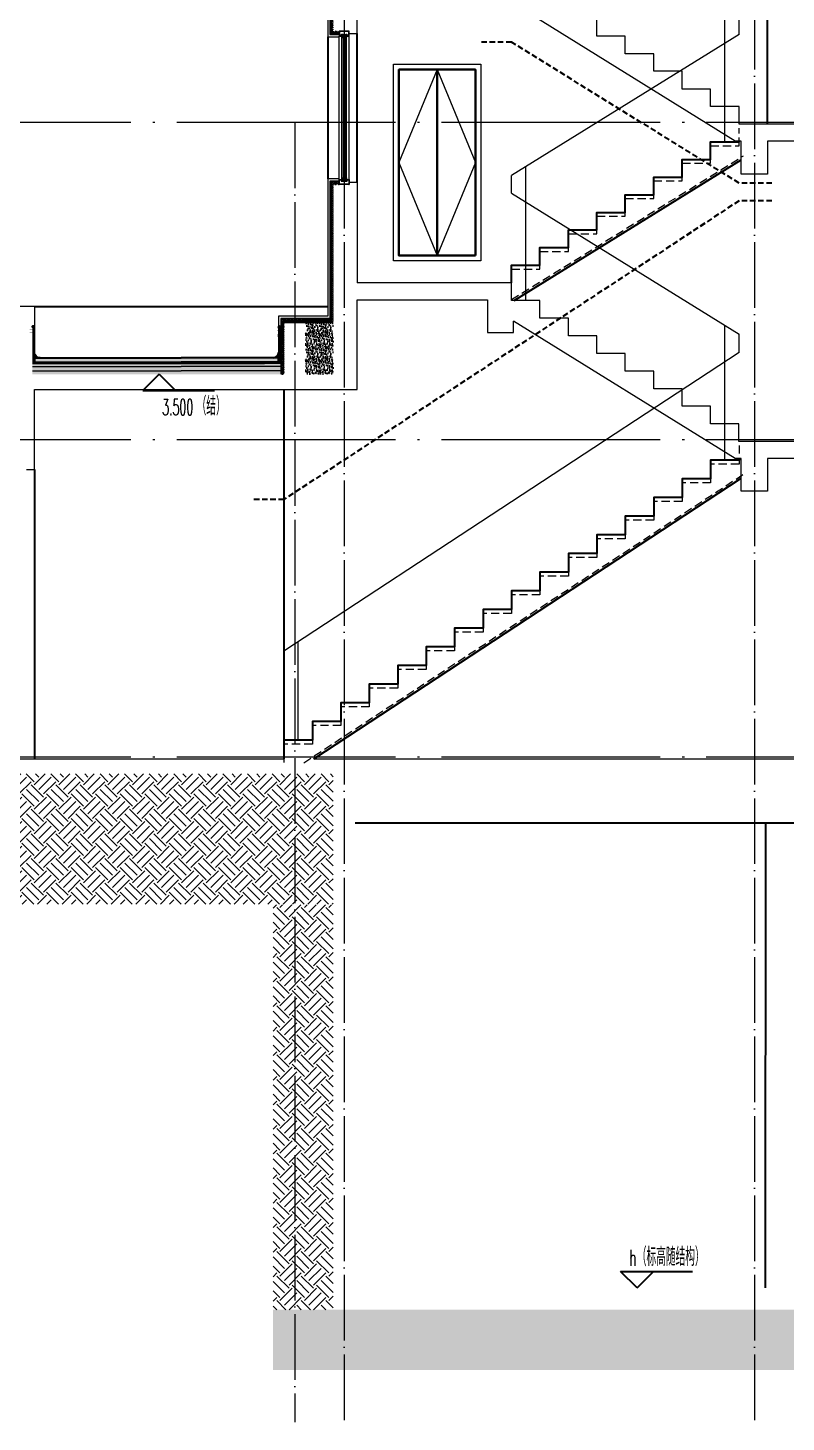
# Model space of a CAD drawing. Extents: x 27938 to 983267, y -209821 to 1628073.
# Drawn here: x 808922 to 815854, y -98505 to -85763 of the extents above; entities that cross this region are included whole.
import ezdxf
from ezdxf.xclip import XClip

# ---------------------------------------------------------------- set-up
doc = ezdxf.new("R2010")
doc.units = 0
doc.header["$LTSCALE"] = 1000
doc.header["$MEASUREMENT"] = 0
doc.header["$XCLIPFRAME"] = 0
for name, pattern in [('DASH', [0.35, 0.25, -0.1]), ('DOTE', [2.42, 2, -0.2, 0.02, -0.2]), ('HIDDEN', [0.375, 0.25, -0.125])]:
    doc.linetypes.add(name, pattern=pattern)
for name, color, linetype in [('3-剖面填充（细）', 250, 'Continuous'), ('3-屋面构造层', 157, 'Continuous'), ('DIM_ELEV', 3, 'Continuous'), ('SURFACE', 6, 'Continuous'), ('审核', 1, 'Continuous'), ('看线', 251, 'Continuous'), ('立面-看线', 251, 'Continuous')]:
    doc.layers.add(name, color=color, linetype=linetype)
for name, color, linetype, lineweight in [('DOTE', 19, 'DOTE', 9), ('PUB_HATCH', 8, 'Continuous', 9), ('S_WINDOW', 144, 'Continuous', 15), ('STAIR', 2, 'Continuous', 18), ('WALL', 9, 'Continuous', 40), ('WINDOW', 144, 'Continuous', 15), ('内粉刷', 37, 'Continuous', 9), ('填充', 251, 'Continuous', 5), ('立面-普通轮廓', 7, 'Continuous', 18), ('立面-栏杆', 105, 'Continuous', 15), ('立面-窗', 129, 'Continuous', 30), ('立面-窗开启线', 250, 'Continuous', 13), ('细细', 250, 'Continuous', 0)]:
    doc.layers.add(name, color=color, linetype=linetype, lineweight=lineweight)
doc.styles.add('_TCH_DIM', font='SIMPLEX.shx', dxfattribs={"width": 0.7, "bigfont": 'GBCBIG.shx'})
pattern_1 = [(45, (-147333.02, -106908.36), (0, 224.506403), [158.75, -158.75]), (45, (-147375.12, -106866.27), (0, 224.506403), [158.75, -158.75]), (45, (-147417.21, -106824.17), (0, 224.506403), [158.75, -158.75]), (135, (-147417.21, -106796.11), (-224.506403, 0), [158.75, -158.75]), (135, (-147375.12, -106754.01), (-224.506403, 0), [158.75, -158.75]), (135, (-147333.02, -106711.92), (-224.506403, 0), [158.75, -158.75])]
pattern_2 = [(315, (-218910.2607, -140541.0897), (-1.767766953, -1.767766953), []), (315, (-218909.0822, -140541.0897), (-1.767766953, -1.767766953), [])]
pattern_3 = [(315, (-218910.2607, -141979.3279), (-1.767766953, -1.767766953), []), (315, (-218909.0822, -141979.3279), (-1.767766953, -1.767766953), [])]

# ---------------------------------------------------------------- blocks, each defined once
blk = doc.blocks.new('FGHFG4334GDFGDFFGGGGGGDFG4G')
at = {"layer": 'SURFACE', "const_width": 2.25}
for points in [[(47, 0), (0, 0)], [(47, -28), (0, -28)]]:
    blk.add_lwpolyline(points, dxfattribs=at)
at = {"layer": 'SURFACE', "const_width": 1.5}
blk.add_lwpolyline([(47, 17, -1), (47, 5), (47, -7, -1), (47, -19), (47, -37), (53, -48), (53, -73)], format="xyb", dxfattribs=at)
blk = doc.blocks.new('FGDGDGD')
at = {"layer": '3-屋面构造层'}
h = blk.add_hatch(dxfattribs=at)
h.set_pattern_fill('隔热材料01', color=256, scale=7.692308, style=0)
h.set_pattern_definition([(270, (9.5186, 433.228), (3.846153863, -7e-16), [0.385980771, -3.460173092]), (270, (6.637, 433.228), (3.846153863, -7e-16), [0.385980771, -3.460173092]), (90, (8.5996, 430.618), (-3.846153863, 2e-16), [0.385980771, -3.460173092]), (90, (7.556, 430.618), (-3.846153863, 2e-16), [0.385980771, -3.460173092]), (180, (10.002, 430), (-5e-16, -3.846153863), [3.848019248, 0.001865385]), (135, (8.9282, 430.193), (2e-16, 3.846144175), [0.328307694, -5.110980792]), (116.56505, (12.5422, 430.4251), (8.6793e-06, 3.8461487416), [0.215769232, -8.384500037]), (116.56505, (8.696, 430.4251), (8.6793e-06, 3.8461487416), [0.215769232, -8.384500037]), (153.43495, (13.1603, 430), (-8.679e-06, 3.846148742), [0.431538463, -8.168730805]), (153.43495, (9.3142, 430), (-8.679e-06, 3.846148742), [0.431538463, -8.168730805]), (63.43495, (12.4457, 431.0041), (-8.6793e-06, 3.8461487416), [2.054923086, -6.545346183]), (63.43495, (8.5996, 431.0041), (-8.6793e-06, 3.8461487416), [2.054923086, -6.545346183]), (116.56505, (13.3647, 433.228), (8.6793e-06, 3.8461487416), [0.215769232, -8.384500037]), (116.56505, (9.5186, 433.228), (8.6793e-06, 3.8461487416), [0.215769232, -8.384500037]), (135, (9.422, 433.421), (2e-16, 3.846144175), [0.328307694, -5.110980792]), (153.43495, (13.036, 433.6532), (-8.679e-06, 3.846148742), [0.431538463, -8.168730805]), (153.43495, (9.19, 433.6532), (-8.679e-06, 3.846148742), [0.431538463, -8.168730805]), (45, (6.7336, 433.421), (2e-16, 3.846144175), [0.328307694, -5.110980792]), (63.43495, (10.4833, 433.228), (-8.6793e-06, 3.8461487416), [0.215769232, -8.384500037]), (63.43495, (6.6371, 433.228), (-8.6793e-06, 3.8461487416), [0.215769232, -8.384500037]), (26.56505, (10.812, 433.6532), (8.679e-06, 3.846148742), [0.431538463, -8.168730805]), (26.56505, (6.9658, 433.6532), (8.679e-06, 3.846148742), [0.431538463, -8.168730805]), (116.56505, (11.4023, 431.0041), (8.6793e-06, 3.8461487416), [2.054923086, -6.545346183]), (116.56505, (7.5561, 431.0041), (8.6793e-06, 3.8461487416), [2.054923086, -6.545346183]), (45, (7.2275, 430.193), (2e-16, 3.846144175), [0.328307694, -5.110980792]), (63.43495, (11.3058, 430.4251), (-8.6793e-06, 3.8461487416), [0.215769232, -8.384500037]), (63.43495, (7.4596, 430.4251), (-8.6793e-06, 3.8461487416), [0.215769232, -8.384500037]), (26.56505, (10.6877, 430), (8.679e-06, 3.846148742), [0.431538463, -8.168730805]), (26.56505, (6.8415, 430), (8.679e-06, 3.846148742), [0.431538463, -8.168730805])])
edge = h.paths.add_edge_path()
edge.add_arc((682181, 585366), 9.23, 450, 540, ccw=False)
edge.add_line((682181, 585375), (682192, 585375))
edge.add_line((682192, 585375), (682192, 585366))
edge.add_line((682192, 585366), (682172, 585366))
h = blk.add_hatch(dxfattribs=at)
h.set_pattern_fill('混凝土', color=256, scale=5, angle=-1.1458, style=0)
h.set_pattern_definition([(48.854237, (-82751.966, -43707.863), (35.7930991, -3.8540962), [3.75, -41.25]), (353.854237, (-82751.966, -43707.863), (-6.1841378, 37.7408106), [3, -33]), (99.305637, (-82748.983, -43708.185), (29.6089874, 33.886691), [3.1870095, -35.0571056]), (45.038437, (-82751.766, -43697.865), (53.1858973, -9.3413237), [5.625, -61.875]), (95.489837, (-82747.334, -43698.644), (47.6977146, 47.7616795), [4.7805144, -52.58565]), (350.038437, (-82751.766, -43697.865), (47.6976773, 47.7617167), [4.5, -49.5]), (19.854237, (-82746.817, -43700.465), (29.4368469, -20.7237073), [3.75, -41.25]), (324.854237, (-82746.817, -43700.465), (12.8883392, 36.0069862), [3, -33]), (70.305637, (-82744.364, -43702.192), (42.3251977, 15.2832459), [3.1870095, -35.0571056]), (36.3542372, (-82751.966, -43707.863), (0.9406985, 16.62920733), [0, -32.6, 0, -33.5, 0, -33.125]), (6.3542372, (-82751.966, -43707.863), (13.54517982, 19.45362572), [0, -19.1, 0, -31.85, 0, -12.625]), (326.3542372, (-82763.114, -43707.64), (26.66323482, -1.66123381), [0, -12.5, 0, -39, 0, -51.75]), (316.3542372, (-82768.113, -43707.54), (29.2535633, 4.4211788), [0, -16.25, 0, -25.9, 0, -36.75])])
h.paths.add_polyline_path([(674875, 585046), (674875, 585086), (682172, 585086), (682172, 585046)])
h = blk.add_hatch(dxfattribs=at)
h.set_pattern_fill('焦渣矿渣', color=256, scale=4, angle=-1.1458, style=0)
h.set_pattern_definition([(358.8542372, (-82751.966, -43697.863), (8.27546507, 13.69326162), [1.6, -14.4]), (298.8542372, (-82751.966, -43697.863), (15.99644496, -0.32013217), [1.6, -14.4]), (238.8542372, (-82750.366, -43697.895), (7.72097989, -14.0133938), [1.6, -14.4]), (268.8542372, (-82745.567, -43697.991), (15.83683295, -8.3183365), [2.4, -11.456]), (268.8542372, (-82743.967, -43698.023), (15.83683295, -8.3183365), [2.4, -11.456]), (268.8542372, (-82742.368, -43698.055), (15.83683295, -8.3183365), [2.4, -11.456])])
h.paths.add_polyline_path([(674875, 585006), (674875, 585036), (682192, 585036), (682192, 585006)])
h = blk.add_hatch(dxfattribs=at)
h.set_pattern_fill('隔热材料03', color=256, scale=12.5, style=0)
h.set_pattern_definition([(113.578, (-500407.8114, 374696.8656), (-0.0086926214, 6.2699620763), [1.075, -0.5693125, 2.8375, -0.5693125, 1.075, -0.6825]), (66.42, (-500406.1744, 374696.8656), (2.727787851, 6.0425e-05), [1.075, -0.5693125, 2.840375, -0.5693125, 1.075, -0.6825]), (180, (-500406.1744, 374696.8656), (0, 6.25), [1.636625, -1.0910625]), (180, (-500407.538, 374702.4906), (0, 6.25), [1.636625, -1.0910625]), (90, (-500405.7427, 374697.8548), (2.72775, 2e-16), [0.52175, -5.72825]), (90, (-500407.1066, 374700.9798), (2.72775, 2e-16), [0.52175, -5.72825]), (90, (-500408.2427, 374697.8548), (2.72775, 2e-16), [0.52175, -5.72825]), (90, (-500409.6066, 374700.9798), (2.72775, 2e-16), [0.52175, -5.72825])])
edge = h.paths.add_edge_path()
edge.add_line((682178, 585086), (682178, 585050))
edge.add_arc((682172, 585050), 6.25, 270, 360, ccw=False)
edge.add_line((682172, 585044), (682172, 585086))
edge.add_line((682172, 585086), (682178, 585086))
h = blk.add_hatch(dxfattribs=at)
h.set_pattern_fill('加气混凝土', color=256, scale=5, style=0)
h.set_pattern_definition([(0, (-82734.266, -43726.163), (30, 60), [0, -60]), (0, (-82769.366, -43734.263), (30, 60), [0, -60]), (0, (-82749.866, -43734.863), (30, 60), [0, -60]), (0, (-82728.566, -43717.163), (30, 60), [0, -60]), (0, (-82753.466, -43737.863), (30, 60), [0, -60]), (0, (-82722.566, -43679.363), (30, 60), [0, -60]), (0, (-82740.866, -43684.163), (30, 60), [0, -60]), (0, (-82731.266, -43691.663), (30, 60), [0, -60]), (0, (-82780.166, -43692.863), (30, 60), [0, -60]), (0, (-82750.766, -43695.563), (30, 60), [0, -60]), (0, (-82762.166, -43710.863), (30, 60), [0, -60]), (0, (-82761.566, -43733.363), (30, 60), [0, -60]), (0, (-82739.066, -43735.763), (30, 60), [0, -60]), (0, (-82722.566, -43709.363), (30, 60), [0, -60]), (0, (-82778.666, -43718.663), (30, 60), [0, -60]), (0, (-82773.566, -43708.463), (30, 60), [0, -60]), (0, (-82750.166, -43712.663), (30, 60), [0, -60]), (0, (-82758.566, -43721.363), (30, 60), [0, -60]), (0, (-82763.366, -43701.563), (30, 60), [0, -60]), (0, (-82755.866, -43679.063), (30, 60), [0, -60]), (0, (-82776.266, -43731.263), (30, 60), [0, -60]), (0, (-82743.266, -43691.363), (30, 60), [0, -60]), (0, (-82771.166, -43690.463), (30, 60), [0, -60]), (0, (-82775.966, -43682.663), (30, 60), [0, -60]), (130.601294, (-82726.2516, -43698.149), (-149.999998343, 180.000000787), [2.6341554, -1103.7111]), (18.4349488, (-82730.537, -43697.006), (149.99999945, 59.99999956), [2.710524, -376.76279]), (90, (-82730.537, -43699.578), (30, 60), [2.5714284, -117.428565]), (161.565051, (-82727.966, -43700.435), (-150.000000755, 59.99999553), [2.710524, -376.76279]), (53.1301023, (-82727.966, -43700.435), (30.00000006, 59.99999997), [2.857143, -297.14285]), (135, (-82725.68, -43731.006), (-30.00000363, 59.99999594), [2.424366, -167.28126]), (45, (-82729.109, -43731.006), (29.9999998, 59.99999976), [2.424366, -167.28126]), (135, (-82727.394, -43732.72), (-30.00000363, 59.99999594), [2.424366, -167.28126]), (45, (-82727.394, -43732.72), (29.9999998, 59.99999976), [2.424366, -167.28126]), (116.565051, (-82754.537, -43690.72), (-5.2e-06, 119.9999967), [3.1943826, -63.88765]), (180, (-82755.966, -43687.863), (-30, 60), [3.4285716, -56.571425]), (63.434949, (-82760.823, -43690.72), (3e-07, 119.9999994), [3.1943826, -63.88765]), (116.565051, (-82759.394, -43693.58), (-5.2e-06, 119.9999967), [3.1943826, -63.88765]), (0, (-82759.394, -43693.58), (30, 60), [3.4285716, -56.571425]), (63.434949, (-82755.966, -43693.58), (3e-07, 119.9999994), [3.1943826, -63.88765]), (107.102728, (-82731.9658, -43711.0063), (-89.999996559, 300.000000484), [3.8861346, -1628.29025]), (143.972626, (-82733.1087, -43707.292), (-569.999992774, 419.999999525), [3.8861346, -812.202]), (180, (-82736.25, -43705.006), (-30, 60), [3.7142856, -56.28571]), (36.0273733, (-82743.1087, -43707.292), (569.999995788, 419.999995472), [3.8861346, -812.202]), (71.5650511, (-82744.252, -43710.721), (90.00000046, 299.99999948), [3.6140316, -375.85928]), (107.102728, (-82743.1087, -43714.4348), (-89.999996559, 300.000000484), [3.8861346, -1628.29025]), (143.972626, (-82739.966, -43716.7206), (-569.999992774, 419.999999525), [3.8861346, -812.202]), (0, (-82739.966, -43716.72), (30, 60), [3.7142856, -56.28571]), (36.0273733, (-82736.2516, -43716.7206), (569.999995788, 419.999995472), [3.8861346, -812.202]), (71.5650511, (-82733.109, -43714.435), (90.00000046, 299.99999948), [3.6140316, -375.85928]), (150.255118, (-82731.3944, -43683.006), (-90.000000213, 59.999999257), [2.303502, -481.43196]), (90, (-82733.394, -43684.15), (30, 60), [2.2857144, -117.714275]), (29.7448813, (-82733.3944, -43684.149), (90.000000053, 59.99999972), [2.303502, -481.43196]), (116.565051, (-82745.394, -43725.58), (-5.2e-06, 119.9999967), [3.1943826, -63.88765]), (168.690067, (-82746.823, -43722.7206), (-270.0000002, 59.999998494), [2.9137254, -608.96855]), (41.1859251, (-82751.9658, -43724.149), (749.999995456, 659.999994229), [3.0371844, -1272.5802]), (90, (-82751.966, -43727.006), (30, 60), [2.857143, -117.14285]), (138.814074, (-82749.68, -43729.0063), (-749.999986669, 660.000004204), [3.0371844, -1272.5802]), (16.6992442, (-82749.68, -43729.0063), (989.999992552, 299.999996858), [2.982945, -1249.85375]), (60.9453959, (-82746.823, -43728.149), (29.99999992, 59.999999469), [2.9416086, -1232.53395]), (109.983106, (-82770.5373, -43700.4348), (-150.000000565, 419.9999988885), [3.3442002, -1401.21975]), (155.556045, (-82771.68, -43697.292), (-390.0000014866, 179.99999626), [3.4522986, -1446.51315]), (24.4439547, (-82777.9658, -43697.292), (390.0000001945, 179.999999134), [3.4522986, -1446.51315]), (70.0168934, (-82779.1087, -43700.4348), (150.000000452, 419.999998958), [3.3442002, -1401.21975]), (109.983106, (-82777.9658, -43703.5777), (-150.000000565, 419.9999988885), [3.3442002, -1401.21975]), (160.016893, (-82774.823, -43704.7206), (-150.000000088, 59.999997267), [3.3442002, -698.93775]), (19.9831065, (-82774.823, -43704.7206), (149.999999176, 59.999999905), [3.3442002, -698.93775]), (70.0168934, (-82771.68, -43703.5777), (150.000000452, 419.999998958), [3.3442002, -1401.21975]), (122.005383, (-82748.2516, -43705.8634), (-30.000004026, 59.999996937), [2.6954232, -563.3434]), (18.4349488, (-82752.252, -43704.435), (149.99999945, 59.99999956), [2.710524, -376.76279]), (90, (-82752.252, -43707.006), (30, 60), [2.5714284, -117.428565]), (161.565051, (-82749.68, -43707.863), (-150.000000755, 59.99999553), [2.710524, -376.76279]), (54.4623222, (-82749.68, -43707.8634), (209.999999696, 299.99999955), [2.457807, -1029.82115]), (116.565051, (-82765.68, -43720.435), (-5.2e-06, 119.9999967), [3.1943826, -63.88765]), (180, (-82767.11, -43717.58), (-30, 60), [3.142857, -56.85714]), (59.0362434, (-82771.966, -43720.435), (30.000000098, 59.99999971), [3.3319728, -696.3822]), (120.963756, (-82770.2516, -43723.292), (-30.0000041, 59.999997245), [3.3319728, -696.3822]), (0, (-82770.25, -43723.29), (30, 60), [3.142857, -56.85714]), (63.434949, (-82767.11, -43723.29), (3e-07, 119.9999994), [3.1943826, -63.88765])])
h.paths.add_polyline_path([(682192, 584936), (674875, 584936), (674875, 584966), (682192, 584966)])
at = {"layer": '立面-看线'}
h = blk.add_hatch(dxfattribs=at)
h.set_pattern_fill('HONEY', color=256, scale=7)
h.set_pattern_definition([(0, (-799653.24, -415240.13), (16.66875, 9.623705), [11.1125, -22.225]), (120, (-799653.24, -415240.13), (-16.66874801, 9.62370845), [11.1125, -22.225]), (60, (-799653.24, -415240.13), (1.99e-06, 19.24741345), [-22.225, 11.1125])])
h.paths.add_polyline_path([(682192, 584966), (674875, 584966), (674875, 585006), (682192, 585006)])
at = {"layer": '3-屋面构造层'}
for p, q in [((682178, 585086), (674875, 585086)), ((682172, 585046), (674875, 585046)), ((682192, 585036), (674875, 585036)), ((682172, 585086), (682172, 585044))]:
    blk.add_line(p, q, dxfattribs=at)
at = {"layer": '3-屋面构造层', "color": 251, "linetype": 'DASH', "ltscale": 0.05, "true_color": 0x636466, "const_width": 2.5}
for points in [[(682057, 585043), (682172, 585043, 0.414214), (682179, 585050), (682179, 585366)], [(682057, 585039), (682172, 585039, 0.414214), (682183, 585050), (682183, 585366)]]:
    blk.add_lwpolyline(points, format="xyb", dxfattribs=at)
at = {"layer": '3-屋面构造层', "color": 251, "true_color": 0x636466}
for points in [[(682057, 585041), (682172, 585041, 0.414214), (682180, 585050), (682180, 585366)], [(682057, 585044), (682172, 585044, 0.414214), (682178, 585050), (682178, 585366)], [(682057, 585040), (682172, 585040, 0.414214), (682182, 585050), (682182, 585366), (682184, 585366), (682184, 585050, -0.414214), (682172, 585038), (682057, 585038)]]:
    blk.add_lwpolyline(points, format="xyb", dxfattribs=at)
at = {"layer": '3-屋面构造层', "ltscale": 0.8}
blk.add_lwpolyline([(682172, 585366, -0.414214), (682181, 585375), (682192, 585375), (682192, 585366), (682172, 585366)], format="xyb", dxfattribs=at)
at = {"layer": '3-屋面构造层', "color": 251, "linetype": 'DASH', "ltscale": 0.05, "true_color": 0x636466, "const_width": 2.5}
for points in [[(682043, 585039), (674875, 585039)], [(682057, 585043), (682043, 585039)]]:
    blk.add_lwpolyline(points, dxfattribs=at)
at = {"layer": '3-屋面构造层', "color": 251, "true_color": 0x636466}
for points in [[(682043, 585040), (674875, 585040)], [(674875, 585038), (682043, 585038)], [(682056, 585044), (682042, 585040)], [(682043, 585038), (682057, 585042)]]:
    blk.add_lwpolyline(points, dxfattribs=at)
at = {"layer": '3-屋面构造层'}
blk.add_arc((682122, 585136), 50, 270, 360, dxfattribs=at)
at = {"layer": 'PUB_HATCH', "color": 215, "true_color": 0xa953a0}
for p, q in [((682192, 585006), (674875, 585006)), ((682192, 584966), (674875, 584966))]:
    blk.add_line(p, q, dxfattribs=at)
at = {"layer": '3-屋面构造层', "color": 1, "xscale": -1}
blk.add_blockref('FGHFG4334GDFGDFFGGGGGGDFG4G', (682218, 585349), dxfattribs=at)
blk = doc.blocks.new('zrszerf')
at = {"layer": '细细'}
h = blk.add_hatch(dxfattribs=at)
h.set_pattern_fill('金属', color=256, style=0)
h.set_pattern_definition(pattern_2)
h.paths.add_polyline_path([(257695, 608543), (257715, 608543), (257715, 608557), (257765, 608557), (257765, 608543), (257785, 608543), (257785, 608588), (257695, 608588)])
h.paths.add_polyline_path([(257713, 608559), (257713, 608545), (257697, 608545), (257697, 608586), (257783, 608586), (257783, 608545), (257767, 608545), (257767, 608559)], flags=16)
h = blk.add_hatch(dxfattribs=at)
h.set_pattern_fill('金属', color=256, style=0)
h.set_pattern_definition(pattern_2)
h.paths.add_polyline_path([(257762, 608555), (257762, 608530), (257750, 608530), (257750, 608540), (257729, 608540), (257729, 608530), (257717, 608530), (257717, 608555)])
h.paths.add_polyline_path([(257719, 608553), (257719, 608532), (257727, 608532), (257727, 608542), (257752, 608542), (257752, 608532), (257760, 608532), (257760, 608553)], flags=16)
h = blk.add_hatch(color=256, dxfattribs=at)
edge = h.paths.add_edge_path()
edge.add_line((257735, 608540), (257735, 608528))
edge.add_arc((257740, 608520), 9.44, 61.5175, 118.4825, ccw=False)
edge.add_line((257744, 608528), (257744, 608540))
edge.add_arc((257740, 608548), 9.44, 241.5175, 298.4825, ccw=False)
h = blk.add_hatch(dxfattribs=at)
h.set_pattern_fill('金属', color=256, style=0)
h.set_pattern_definition(pattern_3)
h.paths.add_polyline_path([(257695, 607233), (257715, 607233), (257715, 607220), (257765, 607220), (257765, 607233), (257785, 607233), (257785, 607188), (257695, 607188)])
h.paths.add_polyline_path([(257713, 607218), (257713, 607231), (257697, 607231), (257697, 607190), (257783, 607190), (257783, 607231), (257767, 607231), (257767, 607218)], flags=16)
h = blk.add_hatch(dxfattribs=at)
h.set_pattern_fill('金属', color=256, style=0)
h.set_pattern_definition(pattern_3)
h.paths.add_polyline_path([(257762, 607222), (257762, 607247), (257750, 607247), (257750, 607237), (257729, 607237), (257729, 607247), (257717, 607247), (257717, 607222)])
h.paths.add_polyline_path([(257719, 607224), (257719, 607245), (257727, 607245), (257727, 607235), (257752, 607235), (257752, 607245), (257760, 607245), (257760, 607224)], flags=16)
h = blk.add_hatch(color=256, dxfattribs=at)
edge = h.paths.add_edge_path()
edge.add_line((257735, 607237), (257735, 607249))
edge.add_arc((257740, 607257), 9.44, 241.5175, 298.4825)
edge.add_line((257744, 607249), (257744, 607237))
edge.add_arc((257740, 607229), 9.44, 61.5175, 118.4825)
at = {"layer": 'S_WINDOW'}
for p, q in [((257695, 607233), (257695, 608543)), ((257717, 607247), (257717, 608530)), ((257762, 607247), (257762, 608530)), ((257785, 607233), (257785, 608543))]:
    blk.add_line(p, q, dxfattribs=at)
for points in [[(257785, 608588), (257785, 608543), (257765, 608543), (257765, 608557), (257715, 608557), (257715, 608543), (257695, 608543), (257695, 608588)], [(257783, 608586), (257783, 608545), (257767, 608545), (257767, 608559), (257713, 608559), (257713, 608545), (257697, 608545), (257697, 608586)], [(257762, 608555), (257762, 608530), (257750, 608530), (257750, 608540), (257729, 608540), (257729, 608530), (257717, 608530), (257717, 608555)], [(257760, 608553), (257760, 608532), (257752, 608532), (257752, 608542), (257727, 608542), (257727, 608532), (257719, 608532), (257719, 608553)], [(257785, 607188), (257785, 607233), (257765, 607233), (257765, 607220), (257715, 607220), (257715, 607233), (257695, 607233), (257695, 607188)], [(257783, 607190), (257783, 607231), (257767, 607231), (257767, 607218), (257713, 607218), (257713, 607231), (257697, 607231), (257697, 607190)], [(257762, 607222), (257762, 607247), (257750, 607247), (257750, 607237), (257729, 607237), (257729, 607247), (257717, 607247), (257717, 607222)], [(257760, 607224), (257760, 607245), (257752, 607245), (257752, 607235), (257727, 607235), (257727, 607245), (257719, 607245), (257719, 607224)]]:
    blk.add_lwpolyline(points, close=True, dxfattribs=at)
at = {"layer": '细细'}
for points in [[(257729, 608530), (257729, 607247)], [(257735, 607249), (257735, 608540)], [(257744, 607249), (257744, 608540)], [(257750, 608530), (257750, 607247)]]:
    blk.add_lwpolyline(points, dxfattribs=at)
for points in [[(257735, 608540), (257735, 608528, -0.253805), (257744, 608528), (257744, 608540, -0.253805)], [(257735, 607237), (257735, 607249, 0.253805), (257744, 607249), (257744, 607237, 0.253805)]]:
    blk.add_lwpolyline(points, format="xyb", close=True, dxfattribs=at)
blk = doc.blocks.new('GDFGDGHDCAS')
at = {"layer": '立面-普通轮廓'}
blk.add_lwpolyline([(887241, 98178), (886441, 98178), (886441, 99978), (887241, 99978)], close=True, dxfattribs=at)
at = {"layer": '立面-窗'}
blk.add_line((886841, 99928), (886841, 98228), dxfattribs=at)
blk.add_lwpolyline([(887191, 98228), (886491, 98228), (886491, 99928), (887191, 99928)], close=True, dxfattribs=at)
at = {"layer": '立面-窗开启线', "ltscale": 0.5}
for points in [[(886841, 99928), (886491, 99078), (886841, 98228)], [(886841, 99928), (887191, 99078), (886841, 98228)]]:
    blk.add_lwpolyline(points, dxfattribs=at)
blk = doc.blocks.new('FGSDFSFSEFESFES')
at = {"layer": 'WINDOW', "ltscale": 0.8}
for p, q in [((175259, -121034), (175209, -121034)), ((175259, -121084), (175209, -121084)), ((175259, -123284), (175209, -123284)), ((175259, -123334), (175209, -123334))]:
    blk.add_line(p, q, dxfattribs=at)
blk.add_lwpolyline([(175159, -123384), (175209, -123384), (175209, -120984), (175159, -120984), (175159, -123384)], dxfattribs=at)
blk = doc.blocks.new('VDVVXDVXDVXDFVE')
at = {"layer": '立面-看线'}
h = blk.add_hatch(dxfattribs=at)
h.set_pattern_fill('HONEY', color=256, scale=7)
h.set_pattern_definition([(0, (371088.422, -359366.774), (16.66875, 9.623705), [11.1125, -22.225]), (120, (371088.422, -359366.774), (-16.66874801, 9.62370845), [11.1125, -22.225]), (60, (371088.422, -359366.774), (1.99e-06, 19.24741345), [-22.225, 11.1125])])
h.paths.add_polyline_path([(1173930, 26020), (1173930, 25995), (1175730, 25995), (1175730, 26020)])
h = blk.add_hatch(dxfattribs=at)
h.set_pattern_fill('HONEY', color=256, scale=7)
h.set_pattern_definition([(0, (354926.247, -360831.756), (16.66875, 9.623705), [11.1125, -22.225]), (120, (354926.247, -360831.756), (-16.66874801, 9.62370845), [11.1125, -22.225]), (60, (354926.247, -360831.756), (1.99e-06, 19.24741345), [-22.225, 11.1125])])
h.paths.add_polyline_path([(1165949, 24615), (1165979, 24615), (1165979, 25515), (1166034, 25515), (1166034, 25545), (1165949, 25545)])
h = blk.add_hatch(dxfattribs=at)
h.set_pattern_fill('HONEY', color=256, scale=7)
h.set_pattern_definition([(0, (354926.269, -360831.754), (16.66875, 9.623705), [11.1125, -22.225]), (120, (354926.269, -360831.754), (-16.66874801, 9.62370845), [11.1125, -22.225]), (60, (354926.269, -360831.754), (1.99e-06, 19.24741345), [-22.225, 11.1125])])
h.paths.add_polyline_path([(1165950, 24615), (1165980, 24615), (1165980, 24015), (1166035, 24015), (1166035, 23985), (1165950, 23985)])
at = {"layer": 'PUB_HATCH', "color": 215, "true_color": 0xa953a0}
blk.add_line((1173930, 26020), (1175730, 26020), dxfattribs=at)
blk.add_lwpolyline([(1166034, 25545), (1165949, 25545), (1165949, 23985), (1166034, 23985)], dxfattribs=at)
at = {"layer": 'STAIR', "linetype": 'HIDDEN', "ltscale": 0.3}
blk.add_line((1167610, 24463), (1169730, 25776), dxfattribs=at)
blk.add_lwpolyline([(1167610, 24580), (1167610, 24741), (1167870, 24741), (1167870, 24902), (1168130, 24902), (1168130, 25064), (1168390, 25064), (1168390, 25225), (1168650, 25225), (1168650, 25386), (1168910, 25386), (1168910, 25547), (1169170, 25547), (1169170, 25708), (1169430, 25708), (1169430, 25869), (1169690, 25869), (1169690, 26030)], dxfattribs=at)
at = {"layer": '内粉刷'}
for p, q in [((1175730, 26050), (1173950, 26050)), ((1173950, 25875), (1175730, 25875)), ((1173950, 23150), (1173950, 25875)), ((1167610, 24615), (1166200, 24615)), ((1166200, 24460), (1167390, 24460)), ((1167390, 24460), (1167390, 24160)), ((1167630, 24160), (1167630, 24266)), ((1167390, 24160), (1167630, 24160)), ((1171610, 23165), (1169690, 23165))]:
    blk.add_line(p, q, dxfattribs=at)
for points in [[(1171830, 26080), (1171610, 26065)], [(1171830, 26080), (1171830, 26030)], [(1171610, 25910), (1171610, 25360), (1171830, 25360)], [(1166034, 25565), (1165929, 25565), (1165929, 23965), (1166034, 23965)], [(1166124, 25535), (1166199, 25535), (1166199, 24615)], [(1169690, 23165), (1169690, 23326), (1169430, 23326), (1169430, 23487), (1169170, 23487), (1169170, 23649), (1168910, 23649), (1168910, 23810), (1168650, 23810), (1168650, 23971), (1168390, 23971), (1168390, 24132), (1168130, 24132), (1168130, 24293), (1167870, 24293), (1167870, 24454), (1167610, 24454), (1167610, 24615)], [(1166124, 23995), (1166199, 23995), (1166199, 24460)], [(1171610, 23010), (1169950, 23010), (1169950, 22710), (1169710, 22710), (1169710, 23010), (1169655, 23010), (1167630, 24266)]]:
    blk.add_lwpolyline(points, dxfattribs=at)
at = {"layer": '看线'}
for p, q in [((1166199, 25535), (1166199, 26895)), ((1165929, 26865), (1165929, 25565)), ((1169950, 23165), (1169950, 25610)), ((1171610, 25360), (1171610, 23165)), ((1171830, 25380), (1171830, 23180))]:
    blk.add_line(p, q, dxfattribs=at)
at = {"layer": '看线', "color": 32}
for p, q in [((1173950, 26080), (1175730, 26080)), ((1167634, 24454), (1169710, 25740))]:
    blk.add_line(p, q, dxfattribs=at)
blk.add_lwpolyline([(1167610, 24615), (1167610, 24776), (1167870, 24776), (1167870, 24937), (1168130, 24937), (1168130, 25099), (1168390, 25099), (1168390, 25260), (1168650, 25260), (1168650, 25421), (1168910, 25421), (1168910, 25582), (1169170, 25582), (1169170, 25743), (1169430, 25743), (1169430, 25904), (1169690, 25904), (1169690, 25910)], dxfattribs=at)
at = {"xscale": -1}
for name, p in [('zrszerf', (1423819, -581673)), ('FGSDFSFSEFESFES', (1347088, 146464))]:
    blk.add_blockref(name, p, dxfattribs=at)
blk = doc.blocks.new('BFBCCBCFBFCB')
at = {"layer": '内粉刷'}
for p, q in [((1168077, 18815), (1166667, 18815)), ((1166667, 18660), (1167857, 18660)), ((1167857, 18660), (1167857, 18360)), ((1167857, 18360), (1168097, 18360)), ((1168097, 18360), (1168097, 18465)), ((1172077, 17365), (1170157, 17365))]:
    blk.add_line(p, q, dxfattribs=at)
for points in [[(1170157, 17365), (1170157, 17526), (1169897, 17526), (1169897, 17687), (1169637, 17687), (1169637, 17848), (1169377, 17848), (1169377, 18009), (1169117, 18009), (1169117, 18170), (1168857, 18170), (1168857, 18331), (1168597, 18331), (1168597, 18493), (1168337, 18493), (1168337, 18654), (1168077, 18654), (1168077, 18815)], [(1172077, 17210), (1170417, 17210), (1170417, 16910), (1170177, 16910), (1170177, 17210), (1170123, 17210), (1168097, 18465)]]:
    blk.add_lwpolyline(points, dxfattribs=at)

msp = doc.modelspace()

# ---------------------------------------------------------------- hatches: boundary and pattern name
at = {"layer": '3-剖面填充（细）'}
h = msp.add_hatch(dxfattribs=at)
h.set_pattern_fill('加气混凝土', color=256, scale=10)
h.set_pattern_definition([(0, (407335.4, -36.6), (60, 120), [0, -120]), (0, (407265.2, -52.8), (60, 120), [0, -120]), (0, (407304.2, -54), (60, 120), [0, -120]), (0, (407346.8, -18.6), (60, 120), [0, -120]), (0, (407297, -60), (60, 120), [0, -120]), (0, (407358.8, 57), (60, 120), [0, -120]), (0, (407322.2, 47.4), (60, 120), [0, -120]), (0, (407341.4, 32.4), (60, 120), [0, -120]), (0, (407243.6, 30), (60, 120), [0, -120]), (0, (407302.4, 24.6), (60, 120), [0, -120]), (0, (407279.6, -6), (60, 120), [0, -120]), (0, (407280.8, -51), (60, 120), [0, -120]), (0, (407325.8, -55.8), (60, 120), [0, -120]), (0, (407358.8, -3), (60, 120), [0, -120]), (0, (407246.6, -21.6), (60, 120), [0, -120]), (0, (407256.8, -1.2), (60, 120), [0, -120]), (0, (407303.6, -9.6), (60, 120), [0, -120]), (0, (407286.8, -27), (60, 120), [0, -120]), (0, (407277.2, 12.6), (60, 120), [0, -120]), (0, (407292.2, 57.6), (60, 120), [0, -120]), (0, (407251.4, -46.8), (60, 120), [0, -120]), (0, (407317.4, 33), (60, 120), [0, -120]), (0, (407261.6, 34.8), (60, 120), [0, -120]), (0, (407252, 50.4), (60, 120), [0, -120]), (130.601294, (407351.4286, 19.4286), (-299.99999669, 360.00000157), [5.26831, -2207.4222]), (18.434949, (407342.857, 21.714), (299.9999989, 119.9999991), [5.421048, -753.52558]), (90, (407342.86, 16.57), (60, 120), [5.142857, -234.85713]), (161.565051, (407348, 14.857), (-300.0000015, 119.99999105), [5.421048, -753.52558]), (53.130102, (407348, 14.857), (60.0000001, 120), [5.714286, -594.2857]), (135, (407352.57, -46.286), (-60.0000073, 119.999992), [4.848732, -334.56252]), (45, (407345.714, -46.286), (59.9999996, 119.9999995), [4.848732, -334.56252]), (135, (407349.143, -49.714), (-60.0000073, 119.999992), [4.848732, -334.56252]), (45, (407349.143, -49.714), (59.9999996, 119.9999995), [4.848732, -334.56252]), (116.56505, (407294.86, 34.29), (-1e-05, 239.999993), [6.388765, -127.7753]), (180, (407292, 40), (-60, 120), [6.857143, -113.14285]), (63.43495, (407282.29, 34.29), (5e-07, 240), [6.388765, -127.7753]), (116.56505, (407285.14, 28.57), (-1e-05, 239.999993), [6.388765, -127.7753]), (0, (407285.14, 28.57), (60, 120), [6.857143, -113.14285]), (63.43495, (407292, 28.57), (5e-07, 240), [6.388765, -127.7753]), (107.102728, (407340, -6.2857), (-179.99999312, 600.00000097), [7.77227, -3256.5805]), (143.972626, (407337.714, 1.143), (-1139.99998555, 839.99999905), [7.77227, -1624.404]), (180, (407331.43, 5.71), (-60, 120), [7.42857, -112.57142]), (36.0273733, (407317.714, 1.143), (1139.99999158, 839.99999094), [7.77227, -1624.404]), (71.565051, (407315.429, -5.714), (180.0000009, 599.999999), [7.228063, -751.71856]), (107.102728, (407317.7143, -13.143), (-179.99999312, 600.00000097), [7.77227, -3256.5805]), (143.972626, (407324, -17.714), (-1139.99998555, 839.99999905), [7.77227, -1624.404]), (0, (407324, -17.71), (60, 120), [7.42857, -112.57142]), (36.0273733, (407331.429, -17.714), (1139.99999158, 839.99999094), [7.77227, -1624.404]), (71.565051, (407337.714, -13.143), (180.0000009, 599.999999), [7.228063, -751.71856]), (150.255118, (407341.143, 49.714), (-180.0000004, 119.9999985), [4.607004, -962.86392]), (90, (407337.14, 47.43), (60, 120), [4.57143, -235.42855]), (29.7448813, (407337.143, 47.429), (180.0000001, 119.99999944), [4.607004, -962.86392]), (116.56505, (407313.14, -35.43), (-1e-05, 239.999993), [6.388765, -127.7753]), (168.690067, (407310.286, -29.714), (-540.0000004, 119.999997), [5.82745, -1217.9371]), (41.1859251, (407300, -32.5714), (1499.99999091, 1319.99998846), [6.07437, -2545.1604]), (90, (407300, -38.286), (60, 120), [5.714286, -234.2857]), (138.814074, (407304.5714, -42.2857), (-1499.99997334, 1320.00000841), [6.07437, -2545.1604]), (16.6992442, (407304.5714, -42.2857), (1979.9999851, 599.999993716), [5.96589, -2499.7075]), (60.9453959, (407310.286, -40.5714), (59.99999984, 119.99999894), [5.883217, -2465.0679]), (109.983106, (407262.857, 14.857), (-300.00000113, 839.99999778), [6.6884, -2802.4395]), (155.556045, (407260.5714, 21.143), (-780.000002973, 359.99999252), [6.904597, -2893.0263]), (24.4439547, (407248, 21.143), (780.00000039, 359.99999827), [6.904597, -2893.0263]), (70.0168934, (407245.7143, 14.857), (300.000000904, 839.999997916), [6.6884, -2802.4395]), (109.983106, (407248, 8.5714), (-300.00000113, 839.99999778), [6.6884, -2802.4395]), (160.016893, (407254.286, 6.286), (-300.00000018, 119.99999453), [6.6884, -1397.8755]), (19.9831065, (407254.286, 6.286), (299.99999835, 119.9999998), [6.6884, -1397.8755]), (70.0168934, (407260.5714, 8.5714), (300.000000904, 839.999997916), [6.6884, -2802.4395]), (122.005383, (407307.429, 4), (-60.00000805, 119.99999387), [5.390846, -1126.6868]), (18.434949, (407299.429, 6.857), (299.9999989, 119.9999991), [5.421048, -753.52558]), (90, (407299.43, 1.714), (60, 120), [5.142857, -234.85713]), (161.565051, (407304.571, -1e-08), (-300.0000015, 119.99999105), [5.421048, -753.52558]), (54.4623222, (407304.5714, -1e-08), (419.99999939, 599.9999991), [4.915614, -2059.6423]), (116.56505, (407272.57, -25.14), (-1e-05, 239.999993), [6.388765, -127.7753]), (180, (407269.71, -19.43), (-60, 120), [6.285714, -113.71428]), (59.0362434, (407260, -25.143), (60.0000002, 119.99999942), [6.663946, -1392.7644]), (120.963756, (407263.429, -30.857), (-60.0000082, 119.9999945), [6.663946, -1392.7644]), (0, (407263.43, -30.86), (60, 120), [6.285714, -113.71428]), (63.43495, (407269.71, -30.86), (5e-07, 240), [6.388765, -127.7753])])
h.paths.add_polyline_path([(811713.3, -88448.4), (811463.3, -88448.4), (811463.3, -88928.4), (811713.3, -88928.4)])
at = {"layer": '填充'}
h = msp.add_hatch(dxfattribs=at)
h.set_pattern_fill('EARTH', color=250, scale=50, angle=45, style=0)
h.set_pattern_definition(pattern_1)
edge = h.paths.add_edge_path()
edge.add_line((807636.3, -92578.4), (807636.3, -93771.7))
edge.add_line((807636.3, -93771.7), (811713.3, -93771.9))
edge.add_line((811713.3, -93775.1), (811713.3, -92581.8))
edge.add_line((811713.3, -92581.8), (807636.3, -92578.4))
h = msp.add_hatch(dxfattribs=at)
h.set_pattern_fill('EARTH', color=250, scale=50, angle=45, style=0)
h.set_pattern_definition(pattern_1)
h.paths.add_polyline_path([(811163, -97478.4), (811713.3, -97478.4), (811713.3, -93778.4), (811163, -93778.4)])
h = msp.add_hatch(dxfattribs=at)
h.set_pattern_fill('EARTH', color=250, scale=50, angle=45, style=0)
h.set_pattern_definition([(45, (653941.3, 39605.65), (0, 224.5064), [158.75, -158.75]), (45, (653899.2, 39647.75), (0, 224.5064), [158.75, -158.75]), (45, (653857.11, 39689.84), (0, 224.5064), [158.75, -158.75]), (135, (653857.11, 39717.9), (-224.5064, 0), [158.75, -158.75]), (135, (653899.2, 39760), (-224.5064, 0), [158.75, -158.75]), (135, (653941.3, 39802.1), (-224.5064, 0), [158.75, -158.75])])
h.paths.add_polyline_path([(811163.3, -97478.1), (811163.3, -98028.3), (821463.4, -98028.3), (821463.4, -97478.1)])
at = {"layer": '立面-看线'}
h = msp.add_hatch(dxfattribs=at)
h.set_pattern_fill('HONEY', color=256, scale=7)
h.set_pattern_definition([(0, (660.05, -473525.351), (16.66875, 9.623705), [11.1125, -22.225]), (120, (660.05, -473525.351), (-16.66874801, 9.62370845), [11.1125, -22.225]), (60, (660.05, -473525.351), (1.99e-06, 19.24741345), [-22.225, 11.1125])])
h.paths.add_polyline_path([(811683.3, -88078.4), (811713.3, -88078.4), (811713.3, -87193.4), (811768.3, -87193.4), (811768.3, -87163.4), (811683.3, -87163.4)])
h = msp.add_hatch(dxfattribs=at)
h.set_pattern_fill('HONEY', color=256, scale=7)
h.set_pattern_definition([(0, (660.073, -473525.349), (16.66875, 9.623705), [11.1125, -22.225]), (120, (660.073, -473525.349), (-16.66874801, 9.62370845), [11.1125, -22.225]), (60, (660.073, -473525.349), (1.99e-06, 19.24741345), [-22.225, 11.1125])])
h.paths.add_polyline_path([(811683.3, -88448.4), (811713.3, -88448.4), (811713.3, -88078.4), (811683.3, -88078.4)])
h = msp.add_hatch(dxfattribs=at)
h.set_pattern_fill('HONEY', color=256, scale=7)
h.set_pattern_definition([(0, (210.081, -473525.346), (16.66875, 9.623705), [11.1125, -22.225]), (120, (210.081, -473525.346), (-16.66874801, 9.62370845), [11.1125, -22.225]), (60, (210.081, -473525.346), (1.99e-06, 19.24741345), [-22.225, 11.1125])])
h.paths.add_polyline_path([(811263.3, -88418.4), (811233.3, -88418.4), (811233.3, -88928.4), (811263.3, -88928.4)])
h = msp.add_hatch(dxfattribs=at)
h.set_pattern_fill('HONEY', color=256, scale=7)
h.set_pattern_definition([(0, (630.052, -473045.303), (16.66875, 9.623705), [11.1125, -22.225]), (120, (630.052, -473045.303), (-16.66874801, 9.62370845), [11.1125, -22.225]), (60, (630.052, -473045.303), (1.99e-06, 19.24741345), [-22.225, 11.1125])])
h.paths.add_polyline_path([(811683.3, -88418.4), (811263.3, -88418.4), (811263.3, -88448.4), (811683.3, -88448.4)])

# ---------------------------------------------------------------- linework, layer by layer
at = {"layer": 'DIM_ELEV', "color": 3}
for p, q in [((810123, -88928.4), (809973, -89078.4)), ((810123, -88928.4), (810273, -89078.4)), ((809973, -89078.4), (810629, -89078.4)), ((814491, -97278.4), (814341, -97128.4)), ((814341, -97128.4), (814997, -97128.4)), ((814491, -97278.4), (814641, -97128.4))]:
    msp.add_line(p, q, dxfattribs=at)
at = {"layer": 'DOTE', "linetype": 'DOTE', "ltscale": 0.3}
for p, q in [((811813.3, -73928.4), (811813.3, -98505.4)), ((815563.3, -73928.4), (815563.3, -98505.4)), ((811363.3, -86628.4), (811363.3, -98505.4))]:
    msp.add_line(p, q, dxfattribs=at)
at = {"layer": 'DOTE', "linetype": 'DOTE'}
for p, q in [((821963.4, -86628.4), (806486.3, -86628.4)), ((821963.4, -89528.4), (806486.3, -89528.4)), ((821963.4, -92428.4), (806486.3, -92428.4))]:
    msp.add_line(p, q, dxfattribs=at)
at = {"layer": 'PUB_HATCH', "color": 215, "true_color": 0xa953a0}
for points in [[(811768.3, -87163.4), (811683.3, -87163.4), (811683.3, -88418.4)], [(811683.3, -88418.4), (811233.3, -88418.4), (811233.3, -88928.4)]]:
    msp.add_lwpolyline(points, dxfattribs=at)
at = {"layer": 'STAIR', "linetype": 'HIDDEN', "ltscale": 0.3}
for p, q in [((813343.4, -88246), (815463.4, -86932.3)), ((811445.7, -92478.4), (815463.4, -89842.3))]:
    msp.add_line(p, q, dxfattribs=at)
for points in [[(813343.4, -88128.3), (813343.4, -87967.2), (813603.4, -87967.2), (813603.4, -87806.1), (813863.4, -87806.1), (813863.4, -87645), (814123.4, -87645), (814123.4, -87483.9), (814383.4, -87483.9), (814383.4, -87322.8), (814643.4, -87322.8), (814643.4, -87161.7), (814903.4, -87161.7), (814903.4, -87000.6), (815163.4, -87000.6), (815163.4, -86839.5), (815423.4, -86839.5), (815423.4, -86678.3)], [(815423.4, -89578.3), (815423.4, -89748.9), (815163.4, -89748.9), (815163.4, -89919.5), (814903.4, -89919.5), (814903.4, -90090.1), (814643.4, -90090.1), (814643.4, -90260.7), (814383.4, -90260.7), (814383.4, -90431.3), (814123.4, -90431.3), (814123.4, -90601.9), (813863.4, -90601.9), (813863.4, -90772.5), (813603.4, -90772.5), (813603.4, -90943.1), (813343.4, -90943.1), (813343.4, -91113.6), (813083.4, -91113.6), (813083.4, -91284.2), (812823.4, -91284.2), (812823.4, -91454.8), (812563.4, -91454.8), (812563.4, -91625.4), (812303.4, -91625.4), (812303.4, -91796), (812043.4, -91796), (812043.4, -91966.6), (811783.4, -91966.6), (811783.4, -92137.2), (811523.4, -92137.2), (811523.4, -92307.8), (811263.4, -92307.8), (811263.4, -92478.3)]]:
    msp.add_lwpolyline(points, dxfattribs=at)
at = {"layer": 'WALL'}
msp.add_line((811263.3, -88448.4), (811713.3, -88448.4), dxfattribs=at)
at = {"layer": '内粉刷'}
for p, q in [((808983.3, -88308.4), (808983.3, -88778.4)), ((808763.3, -92443.6), (811263.4, -92443.4)), ((811535.5, -92443.4), (817343.3, -92443.4))]:
    msp.add_line(p, q, dxfattribs=at)
for points in [[(811768.3, -87143.4), (811663.3, -87143.4), (811663.3, -88398.4), (811213.3, -88398.4), (811213.3, -88778.4)], [(811858.3, -87173.3), (811933.3, -87173.3), (811933.3, -88093.3)], [(808908.3, -89798.4), (808983.3, -89798.4), (808983.3, -89068.4), (811933.3, -89068.4), (811933.3, -88248.4)], [(808983.3, -88308.4), (808443.3, -88308.4), (808443.3, -88498.4), (808543.3, -88498.4), (808543.3, -88558.4), (808493.3, -88558.4), (808493.3, -88698.4), (808562.9, -88698.4)]]:
    msp.add_lwpolyline(points, dxfattribs=at)
at = {"layer": '审核', "color": 58, "linetype": 'HIDDEN', "ltscale": 0.2}
for points in [[(815723.4, -87182.2), (815423.4, -87182.2), (813343.4, -85893.3), (813043.4, -85893.3)], [(815723.4, -87343.3), (815423.4, -87343.3), (811263.4, -90072.8), (810963.4, -90072.8)], [(815723.4, -87343.4), (815423.4, -87343.4), (811263.4, -90072.8), (810963.4, -90072.8)]]:
    msp.add_lwpolyline(points, dxfattribs=at)
at = {"layer": '看线'}
for p, q in [((811663.3, -85843.3), (811663.3, -87143.3)), ((811933.3, -87173.3), (811933.3, -85813.3)), ((808983.3, -88308.4), (811663.3, -88308.4)), ((808983.3, -89798.4), (808983.3, -92443.4))]:
    msp.add_line(p, q, dxfattribs=at)
at = {"layer": '看线', "color": 32}
for p, q in [((813367.7, -88254.5), (815443.4, -86968.2)), ((811535.5, -92443.4), (815443.4, -89879.3))]:
    msp.add_line(p, q, dxfattribs=at)
at = {"layer": '看线', "color": 252}
for p, q in [((811263.3, -89068.4), (811263.4, -92272.8)), ((811913.3, -93028.4), (817363.6, -93028.4)), ((815663.9, -93028.4), (815663.2, -97278.4))]:
    msp.add_line(p, q, dxfattribs=at)
at = {"layer": '看线', "color": 32}
for points in [[(813343.4, -88093.3), (813343.4, -87932.2), (813603.4, -87932.2), (813603.4, -87771.1), (813863.4, -87771.1), (813863.4, -87610), (814123.4, -87610), (814123.4, -87448.9), (814383.4, -87448.9), (814383.4, -87287.8), (814643.4, -87287.8), (814643.4, -87126.7), (814903.4, -87126.7), (814903.4, -86965.6), (815163.4, -86965.6), (815163.4, -86804.5), (815423.4, -86804.5), (815423.4, -86798.3)], [(815423.4, -89698.3), (815423.4, -89713.9), (815163.4, -89713.9), (815163.4, -89884.5), (814903.4, -89884.5), (814903.4, -90055.1), (814643.4, -90055.1), (814643.4, -90225.7), (814383.4, -90225.7), (814383.4, -90396.3), (814123.4, -90396.3), (814123.4, -90566.9), (813863.4, -90566.9), (813863.4, -90737.5), (813603.4, -90737.5), (813603.4, -90908.1), (813343.4, -90908.1), (813343.4, -91078.6), (813083.4, -91078.6), (813083.4, -91249.2), (812823.4, -91249.2), (812823.4, -91419.8), (812563.4, -91419.8), (812563.4, -91590.4), (812303.4, -91590.4), (812303.4, -91761), (812043.4, -91761), (812043.4, -91931.6), (811783.4, -91931.6), (811783.4, -92102.2), (811523.4, -92102.2), (811523.4, -92272.8), (811263.4, -92272.8), (811263.4, -92443.3)]]:
    msp.add_lwpolyline(points, dxfattribs=at)
at = {"layer": '立面-栏杆', "color": 4}
for p, q in [((815293.4, -86482.2), (815293.4, -85582.2)), ((815423.4, -85823.9), (815423.4, -85662.8)), ((815423.4, -85823.9), (813343.4, -87112.1)), ((815293.4, -86804.5), (815293.4, -85904.5)), ((813343.4, -87273.9), (813343.4, -87112.1)), ((813473.4, -87932.2), (813473.4, -87032.2)), ((813343.4, -87273.9), (815423.4, -88562.8)), ((813473.4, -88254.5), (813473.4, -87354.5)), ((815293.4, -89382.2), (815293.4, -88482.2)), ((815423.4, -88728.6), (815423.4, -88562.8)), ((815423.4, -88728.7), (811263.4, -91458.1)), ((815293.4, -89713.9), (815293.4, -88813.9)), ((811393.4, -92272.8), (811393.4, -91372.8))]:
    msp.add_line(p, q, dxfattribs=at)

# ---------------------------------------------------------------- block references
for name, p in [('VDVVXDVXDVXDFVE', (-354266.2, -109808.8)), ('GDFGDGHDCAS', (-74177.5, -186071.2)), ('BFBCCBCFBFCB', (-354734, -106908.2))]:
    msp.add_blockref(name, p)
at = {"xscale": -1}
msp.add_blockref('zrszerf', (1069553.2, -694381.7), dxfattribs=at)
ref = msp.add_blockref('FGDGDGD', (1491154.9, -673864.6), dxfattribs=dict(xscale=-1))
XClip(ref).set_block_clipping_path([(680831.5914428351, 584936.1769558351), (682291.5665918037, 585415.8410118448)])
ref = msp.add_blockref('FGDGDGD', (129041.7, -673864.6))
XClip(ref).set_block_clipping_path([(681281.4460297858, 584936.1769558351), (682291.5665918037, 585415.8410118448)])

# ---------------------------------------------------------------- texts
at = {"layer": 'DIM_ELEV', "color": 7, "style": '_TCH_DIM'}
for s, height, width, p in [('3.500', 148.75, 0.494118, (810149.9, -89303.5)), ('（结）', 168.79, 0.7, (810464.9, -89303.5)), ('h', 148.8, 0.494118, (814422.3, -97078.4)), ('（标高随结构）', 168.79, 0.7, (814488.8, -97078.4))]:
    msp.add_text(s, height=height, dxfattribs=dict(at, width=width)).set_placement(p)

doc.saveas('drawing.dxf')
